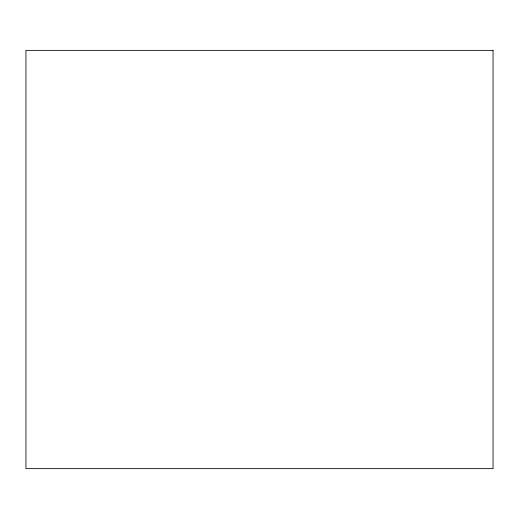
<?xml version="1.0" encoding="UTF-8"?>
<svg xmlns="http://www.w3.org/2000/svg" width="519" height="519" viewBox="0 0 519 519"><rect width="100%" height="100%" fill="white"/><g stroke="black" fill="none" stroke-linecap="round" stroke-linejoin="round"><path stroke-width="0.78" d="M493.05 50.362L25.95 50.362L25.95 468.638L493.05 468.638L493.05 50.362"/></g></svg>
